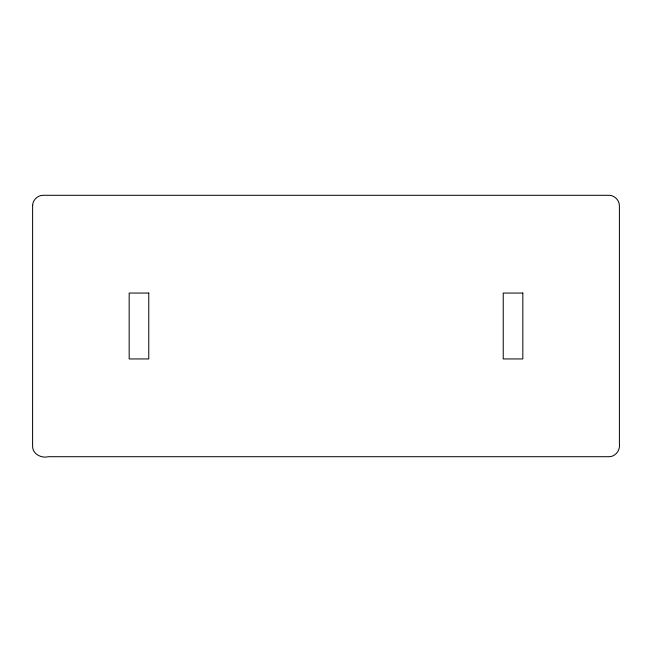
<?xml version="1.0" encoding="UTF-8"?>
<svg xmlns="http://www.w3.org/2000/svg" width="652" height="652" viewBox="0 0 652 652"><rect width="100%" height="100%" fill="white"/><g stroke="black" fill="none" stroke-linecap="round" stroke-linejoin="round"><path stroke-width="0.98" d="M32.624 205.258L32.6 446.041C32.388 454.053 41.312 458.486 48.411 456.71L608.732 456.71C615.349 456.897 620.468 450.247 619.4 443.857L619.4 205.959C619.506 200.506 614.877 195.559 609.433 195.307L43.268 195.29C37.824 195.184 32.877 199.814 32.624 205.258M148.77 293.058L129.169 293.058L129.169 358.942L148.77 358.942L148.77 293.058M522.831 293.058L503.23 293.058L503.23 358.942L522.831 358.942L522.831 293.058"/></g></svg>
